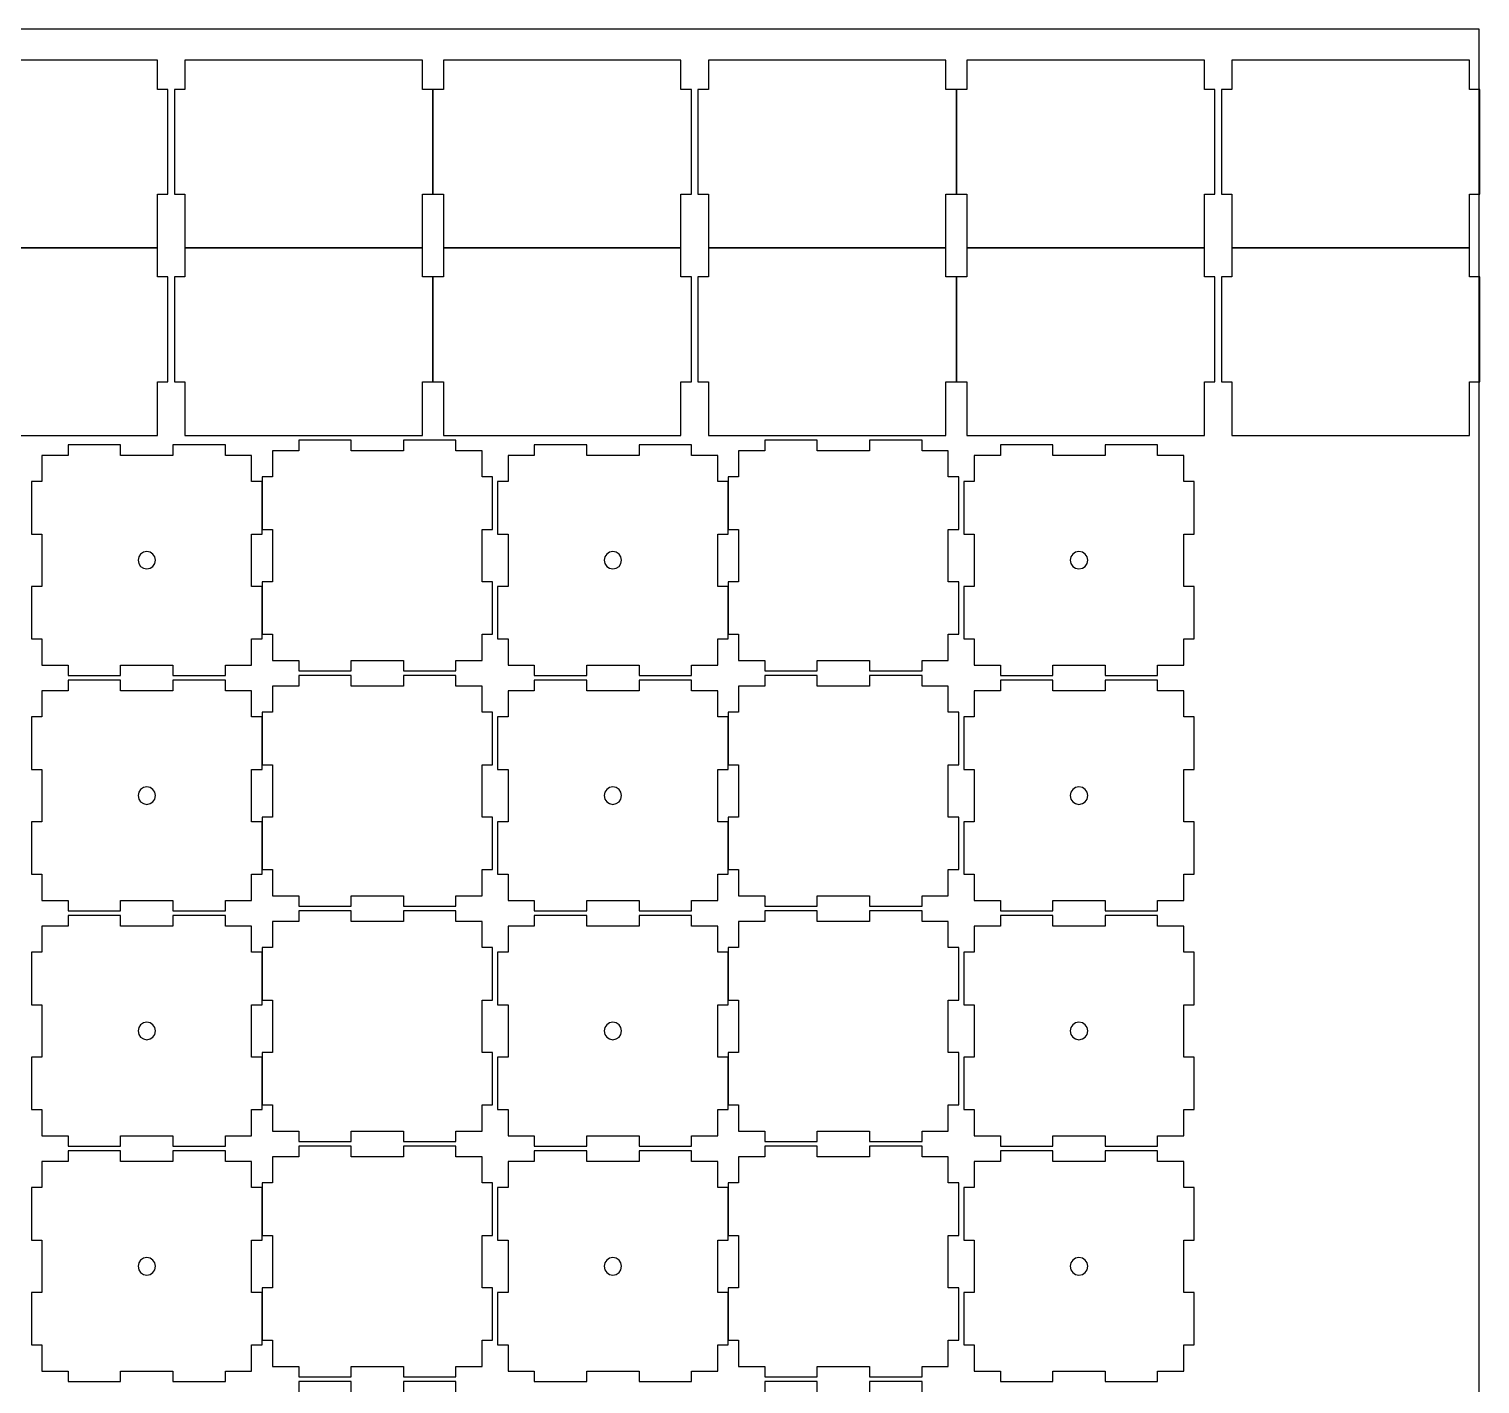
# Model space of a CAD drawing. Extents: x -14 to 2177, y -971 to 618.
# Drawn here: x 1761.8 to 2177.1, y 215.8 to 603.4 of the extents above; entities that cross this region are included whole.
import ezdxf

# ---------------------------------------------------------------- set-up
doc = ezdxf.new("R2010")
doc.units = 0

msp = doc.modelspace()

# ---------------------------------------------------------------- linework, layer by layer
at = {"layer": 'Layer 1'}
for p, q in [((2176.94, 603.437), (1426.93, 603.437)), ((2176.94, -146.563), (2176.94, 603.437)), ((1798.59, 594.5), (1730.59, 594.5)), ((1798.59, 586.165), (1798.59, 594.5)), ((1874.44, 594.5), (1806.44, 594.5)), ((1806.44, 594.5), (1806.44, 586.165)), ((1874.44, 586.165), (1874.44, 594.5)), ((1948.44, 594.5), (1880.44, 594.5)), ((1880.44, 594.5), (1880.44, 586.165)), ((1948.44, 586.165), (1948.44, 594.5)), ((2024.29, 594.5), (1956.29, 594.5)), ((1956.29, 594.5), (1956.29, 586.165)), ((2024.29, 586.165), (2024.29, 594.5)), ((2098.29, 594.5), (2030.29, 594.5)), ((2030.29, 594.5), (2030.29, 586.165)), ((2098.29, 586.165), (2098.29, 594.5)), ((2174.14, 594.5), (2106.14, 594.5)), ((2106.14, 594.5), (2106.14, 586.165)), ((2174.14, 586.165), (2174.14, 594.5)), ((1801.59, 586.165), (1798.59, 586.165)), ((1801.59, 556.165), (1801.59, 586.165)), ((1806.44, 586.165), (1803.44, 586.165)), ((1803.44, 586.165), (1803.44, 556.165)), ((1877.44, 586.165), (1874.44, 586.165)), ((1877.44, 556.165), (1877.44, 586.165)), ((1880.44, 586.165), (1877.44, 586.165)), ((1877.44, 586.165), (1877.44, 556.165)), ((1951.44, 586.165), (1948.44, 586.165)), ((1951.44, 556.165), (1951.44, 586.165)), ((1956.29, 586.165), (1953.29, 586.165)), ((1953.29, 586.165), (1953.29, 556.165)), ((2027.29, 586.165), (2024.29, 586.165)), ((2027.29, 556.165), (2027.29, 586.165)), ((2030.29, 586.165), (2027.29, 586.165)), ((2027.29, 586.165), (2027.29, 556.165)), ((2101.29, 586.165), (2098.29, 586.165)), ((2101.29, 556.165), (2101.29, 586.165)), ((2106.14, 586.165), (2103.14, 586.165)), ((2103.14, 586.165), (2103.14, 556.165)), ((2177.14, 586.165), (2174.14, 586.165)), ((2177.14, 556.165), (2177.14, 586.165)), ((1798.59, 540.83), (1798.59, 556.165)), ((1798.59, 556.165), (1801.59, 556.165)), ((1803.44, 556.165), (1806.44, 556.165)), ((1806.44, 556.165), (1806.44, 540.83)), ((1874.44, 540.83), (1874.44, 556.165)), ((1874.44, 556.165), (1877.44, 556.165)), ((1877.44, 556.165), (1880.44, 556.165)), ((1880.44, 556.165), (1880.44, 540.83)), ((1948.44, 540.83), (1948.44, 556.165)), ((1948.44, 556.165), (1951.44, 556.165)), ((1953.29, 556.165), (1956.29, 556.165)), ((1956.29, 556.165), (1956.29, 540.83)), ((2024.29, 540.83), (2024.29, 556.165)), ((2024.29, 556.165), (2027.29, 556.165)), ((2027.29, 556.165), (2030.29, 556.165)), ((2030.29, 556.165), (2030.29, 540.83)), ((2098.29, 540.83), (2098.29, 556.165)), ((2098.29, 556.165), (2101.29, 556.165)), ((2103.14, 556.165), (2106.14, 556.165)), ((2106.14, 556.165), (2106.14, 540.83)), ((2174.14, 540.83), (2174.14, 556.165)), ((2174.14, 556.165), (2177.14, 556.165)), ((1730.59, 540.83), (1798.59, 540.83)), ((1798.59, 540.83), (1730.59, 540.83)), ((1798.59, 532.495), (1798.59, 540.83)), ((1806.44, 540.83), (1874.44, 540.83)), ((1874.44, 540.83), (1806.44, 540.83)), ((1806.44, 540.83), (1806.44, 532.495)), ((1874.44, 532.495), (1874.44, 540.83)), ((1880.44, 540.83), (1948.44, 540.83)), ((1948.44, 540.83), (1880.44, 540.83)), ((1880.44, 540.83), (1880.44, 532.495)), ((1948.44, 532.495), (1948.44, 540.83)), ((1956.29, 540.83), (2024.29, 540.83)), ((2024.29, 540.83), (1956.29, 540.83)), ((1956.29, 540.83), (1956.29, 532.495)), ((2024.29, 532.495), (2024.29, 540.83)), ((2030.29, 540.83), (2098.29, 540.83)), ((2098.29, 540.83), (2030.29, 540.83)), ((2030.29, 540.83), (2030.29, 532.495)), ((2098.29, 532.495), (2098.29, 540.83)), ((2106.14, 540.83), (2174.14, 540.83)), ((2174.14, 540.83), (2106.14, 540.83)), ((2106.14, 540.83), (2106.14, 532.495)), ((2174.14, 532.495), (2174.14, 540.83)), ((1801.59, 532.495), (1798.59, 532.495)), ((1801.59, 502.495), (1801.59, 532.495)), ((1806.44, 532.495), (1803.44, 532.495)), ((1803.44, 532.495), (1803.44, 502.495)), ((1877.44, 532.495), (1874.44, 532.495)), ((1877.44, 502.495), (1877.44, 532.495)), ((1880.44, 532.495), (1877.44, 532.495)), ((1877.44, 532.495), (1877.44, 502.495)), ((1951.44, 532.495), (1948.44, 532.495)), ((1951.44, 502.495), (1951.44, 532.495)), ((1956.29, 532.495), (1953.29, 532.495)), ((1953.29, 532.495), (1953.29, 502.495)), ((2027.29, 532.495), (2024.29, 532.495)), ((2027.29, 502.495), (2027.29, 532.495)), ((2030.29, 532.495), (2027.29, 532.495)), ((2027.29, 532.495), (2027.29, 502.495)), ((2101.29, 532.495), (2098.29, 532.495)), ((2101.29, 502.495), (2101.29, 532.495)), ((2106.14, 532.495), (2103.14, 532.495)), ((2103.14, 532.495), (2103.14, 502.495)), ((2177.14, 532.495), (2174.14, 532.495)), ((2177.14, 502.495), (2177.14, 532.495)), ((1798.59, 487.16), (1798.59, 502.495)), ((1798.59, 502.495), (1801.59, 502.495)), ((1803.44, 502.495), (1806.44, 502.495)), ((1806.44, 502.495), (1806.44, 487.16)), ((1874.44, 487.16), (1874.44, 502.495)), ((1874.44, 502.495), (1877.44, 502.495)), ((1877.44, 502.495), (1880.44, 502.495)), ((1880.44, 502.495), (1880.44, 487.16)), ((1948.44, 487.16), (1948.44, 502.495)), ((1948.44, 502.495), (1951.44, 502.495)), ((1953.29, 502.495), (1956.29, 502.495)), ((1956.29, 502.495), (1956.29, 487.16)), ((2024.29, 487.16), (2024.29, 502.495)), ((2024.29, 502.495), (2027.29, 502.495)), ((2027.29, 502.495), (2030.29, 502.495)), ((2030.29, 502.495), (2030.29, 487.16)), ((2098.29, 487.16), (2098.29, 502.495)), ((2098.29, 502.495), (2101.29, 502.495)), ((2103.14, 502.495), (2106.14, 502.495)), ((2106.14, 502.495), (2106.14, 487.16)), ((2174.14, 487.16), (2174.14, 502.495)), ((2174.14, 502.495), (2177.14, 502.495)), ((1730.59, 487.16), (1798.59, 487.16)), ((1806.44, 487.16), (1874.44, 487.16)), ((1880.44, 487.16), (1948.44, 487.16)), ((1956.29, 487.16), (2024.29, 487.16)), ((2030.29, 487.16), (2098.29, 487.16)), ((2106.14, 487.16), (2174.14, 487.16)), ((1788.04, 484.452), (1773.04, 484.452)), ((1773.04, 484.452), (1773.04, 481.452)), ((1788.04, 481.452), (1788.04, 484.452)), ((1818.04, 484.452), (1803.04, 484.452)), ((1803.04, 484.452), (1803.04, 481.452)), ((1818.04, 481.452), (1818.04, 484.452)), ((1839.04, 482.785), (1831.54, 482.785)), ((1831.54, 482.785), (1831.54, 475.285)), ((1854.04, 485.785), (1839.04, 485.785)), ((1839.04, 485.785), (1839.04, 482.785)), ((1854.04, 482.785), (1854.04, 485.785)), ((1869.04, 482.785), (1854.04, 482.785)), ((1884.04, 485.785), (1869.04, 485.785)), ((1869.04, 485.785), (1869.04, 482.785)), ((1884.04, 482.785), (1884.04, 485.785)), ((1891.54, 482.785), (1884.04, 482.785)), ((1891.54, 475.285), (1891.54, 482.785)), ((1921.45, 484.452), (1906.45, 484.452)), ((1906.45, 484.452), (1906.45, 481.452)), ((1921.45, 481.452), (1921.45, 484.452)), ((1951.45, 484.452), (1936.45, 484.452)), ((1936.45, 484.452), (1936.45, 481.452)), ((1951.45, 481.452), (1951.45, 484.452)), ((1972.45, 482.785), (1964.95, 482.785)), ((1964.95, 482.785), (1964.95, 475.285)), ((1987.45, 485.785), (1972.45, 485.785)), ((1972.45, 485.785), (1972.45, 482.785)), ((1987.45, 482.785), (1987.45, 485.785)), ((2002.45, 482.785), (1987.45, 482.785)), ((2017.45, 485.785), (2002.45, 485.785)), ((2002.45, 485.785), (2002.45, 482.785)), ((2017.45, 482.785), (2017.45, 485.785)), ((2024.95, 482.785), (2017.45, 482.785)), ((2024.95, 475.285), (2024.95, 482.785)), ((2054.86, 484.452), (2039.86, 484.452)), ((2039.86, 484.452), (2039.86, 481.452)), ((2054.86, 481.452), (2054.86, 484.452)), ((2084.86, 484.452), (2069.86, 484.452)), ((2069.86, 484.452), (2069.86, 481.452)), ((2084.86, 481.452), (2084.86, 484.452)), ((1773.04, 481.452), (1765.54, 481.452)), ((1765.54, 481.452), (1765.54, 473.952)), ((1803.04, 481.452), (1788.04, 481.452)), ((1825.54, 481.452), (1818.04, 481.452)), ((1825.54, 473.952), (1825.54, 481.452)), ((1906.45, 481.452), (1898.95, 481.452)), ((1898.95, 481.452), (1898.95, 473.952)), ((1936.45, 481.452), (1921.45, 481.452)), ((1958.95, 481.452), (1951.45, 481.452)), ((1958.95, 473.952), (1958.95, 481.452)), ((2039.86, 481.452), (2032.36, 481.452)), ((2032.36, 481.452), (2032.36, 473.952)), ((2069.86, 481.452), (2054.86, 481.452)), ((2092.36, 481.452), (2084.86, 481.452)), ((2092.36, 473.952), (2092.36, 481.452)), ((1765.54, 473.952), (1762.54, 473.952)), ((1762.54, 473.952), (1762.54, 458.952)), ((1828.54, 473.952), (1825.54, 473.952)), ((1831.54, 475.285), (1828.54, 475.285)), ((1828.54, 475.285), (1828.54, 460.285)), ((1828.54, 458.952), (1828.54, 473.952)), ((1894.54, 475.285), (1891.54, 475.285)), ((1894.54, 460.285), (1894.54, 475.285)), ((1898.95, 473.952), (1895.95, 473.952)), ((1895.95, 473.952), (1895.95, 458.952)), ((1961.95, 473.952), (1958.95, 473.952)), ((1964.95, 475.285), (1961.95, 475.285)), ((1961.95, 475.285), (1961.95, 460.285)), ((1961.95, 458.952), (1961.95, 473.952)), ((2027.95, 475.285), (2024.95, 475.285)), ((2027.95, 460.285), (2027.95, 475.285)), ((2032.36, 473.952), (2029.36, 473.952)), ((2029.36, 473.952), (2029.36, 458.952)), ((2095.36, 473.952), (2092.36, 473.952)), ((2095.36, 458.952), (2095.36, 473.952)), ((1762.54, 458.952), (1765.54, 458.952)), ((1765.54, 458.952), (1765.54, 443.952)), ((1825.54, 443.952), (1825.54, 458.952)), ((1825.54, 458.952), (1828.54, 458.952)), ((1828.54, 460.285), (1831.54, 460.285)), ((1831.54, 460.285), (1831.54, 445.285)), ((1891.54, 445.285), (1891.54, 460.285)), ((1891.54, 460.285), (1894.54, 460.285)), ((1895.95, 458.952), (1898.95, 458.952)), ((1898.95, 458.952), (1898.95, 443.952)), ((1958.95, 443.952), (1958.95, 458.952)), ((1958.95, 458.952), (1961.95, 458.952)), ((1961.95, 460.285), (1964.95, 460.285)), ((1964.95, 460.285), (1964.95, 445.285)), ((2024.95, 445.285), (2024.95, 460.285)), ((2024.95, 460.285), (2027.95, 460.285)), ((2029.36, 458.952), (2032.36, 458.952)), ((2032.36, 458.952), (2032.36, 443.952)), ((2092.36, 443.952), (2092.36, 458.952)), ((2092.36, 458.952), (2095.36, 458.952)), ((1793.772223, 453.219766), (1793.236439, 452.425112)), ((1794.566888, 453.755537), (1793.772223, 453.219766)), ((1795.54, 453.952), (1794.566888, 453.755537)), ((1796.513095, 453.755536), (1795.54, 453.952)), ((1797.307751, 453.219763), (1796.513095, 453.755536)), ((1797.843532, 452.425108), (1797.307751, 453.219763)), ((1927.182237, 453.219766), (1926.646464, 452.425112)), ((1927.976892, 453.755537), (1927.182237, 453.219766)), ((1928.95, 453.952), (1927.976892, 453.755537)), ((1929.923112, 453.755536), (1928.95, 453.952)), ((1930.717766, 453.219763), (1929.923112, 453.755536)), ((1931.253537, 452.425108), (1930.717766, 453.219763)), ((2060.592238, 453.219766), (2060.056464, 452.425112)), ((2061.386892, 453.755537), (2060.592238, 453.219766)), ((2062.36, 453.952), (2061.386892, 453.755537)), ((2063.333112, 453.755536), (2062.36, 453.952)), ((2064.127777, 453.219763), (2063.333112, 453.755536)), ((2064.663561, 452.425108), (2064.127777, 453.219763)), ((1793.236439, 452.425112), (1793.03997, 451.452)), ((1793.03997, 451.452), (1793.236439, 450.478892)), ((1793.236439, 450.478892), (1793.772223, 449.684237)), ((1793.772223, 449.684237), (1794.566888, 449.148464)), ((1794.566888, 449.148464), (1795.54, 448.952)), ((1795.54, 448.952), (1796.513095, 449.148463)), ((1795.54, 448.952), (1795.54, 448.952)), ((1796.513095, 449.148463), (1797.307751, 449.684234)), ((1797.307751, 449.684234), (1797.843532, 450.478888)), ((1798.04, 451.452), (1797.843532, 452.425108)), ((1797.843532, 450.478888), (1798.04, 451.452)), ((1926.646464, 452.425112), (1926.45, 451.452)), ((1926.45, 451.452), (1926.646463, 450.478892)), ((1926.646463, 450.478892), (1927.182234, 449.684237)), ((1927.182234, 449.684237), (1927.976888, 449.148464)), ((1927.976888, 449.148464), (1928.95, 448.952)), ((1928.95, 448.952), (1929.923108, 449.148463)), ((1928.95, 448.952), (1928.95, 448.952)), ((1929.923108, 449.148463), (1930.717763, 449.684234)), ((1930.717763, 449.684234), (1931.253536, 450.478888)), ((1931.253536, 450.478888), (1931.45, 451.452)), ((1931.45, 451.452), (1931.253537, 452.425108)), ((2060.056464, 452.425112), (2059.86, 451.452)), ((2059.86, 451.452), (2060.056463, 450.478892)), ((2060.056463, 450.478892), (2060.592234, 449.684237)), ((2060.592234, 449.684237), (2061.386888, 449.148464)), ((2061.386888, 449.148464), (2062.36, 448.952)), ((2062.36, 448.952), (2063.333112, 449.148463)), ((2062.36, 448.952), (2062.36, 448.952)), ((2063.333112, 449.148463), (2064.127777, 449.684234)), ((2064.127777, 449.684234), (2064.663561, 450.478888)), ((2064.86003, 451.452), (2064.663561, 452.425108)), ((2064.663561, 450.478888), (2064.86003, 451.452)), ((1831.54, 445.285), (1828.54, 445.285)), ((1828.54, 445.285), (1828.54, 430.285)), ((1894.54, 445.285), (1891.54, 445.285)), ((1894.54, 430.285), (1894.54, 445.285)), ((1964.95, 445.285), (1961.95, 445.285)), ((1961.95, 445.285), (1961.95, 430.285)), ((2027.95, 445.285), (2024.95, 445.285)), ((2027.95, 430.285), (2027.95, 445.285)), ((1765.54, 443.952), (1762.54, 443.952)), ((1762.54, 443.952), (1762.54, 428.952)), ((1828.54, 443.952), (1825.54, 443.952)), ((1828.54, 428.952), (1828.54, 443.952)), ((1898.95, 443.952), (1895.95, 443.952)), ((1895.95, 443.952), (1895.95, 428.952)), ((1961.95, 443.952), (1958.95, 443.952)), ((1961.95, 428.952), (1961.95, 443.952)), ((2032.36, 443.952), (2029.36, 443.952)), ((2029.36, 443.952), (2029.36, 428.952)), ((2095.36, 443.952), (2092.36, 443.952)), ((2095.36, 428.952), (2095.36, 443.952)), ((1762.54, 428.952), (1765.54, 428.952)), ((1765.54, 428.952), (1765.54, 421.452)), ((1825.54, 421.452), (1825.54, 428.952)), ((1825.54, 428.952), (1828.54, 428.952)), ((1828.54, 430.285), (1831.54, 430.285)), ((1831.54, 430.285), (1831.54, 422.785)), ((1891.54, 422.785), (1891.54, 430.285)), ((1891.54, 430.285), (1894.54, 430.285)), ((1895.95, 428.952), (1898.95, 428.952)), ((1898.95, 428.952), (1898.95, 421.452)), ((1958.95, 421.452), (1958.95, 428.952)), ((1958.95, 428.952), (1961.95, 428.952)), ((1961.95, 430.285), (1964.95, 430.285)), ((1964.95, 430.285), (1964.95, 422.785)), ((2024.95, 422.785), (2024.95, 430.285)), ((2024.95, 430.285), (2027.95, 430.285)), ((2029.36, 428.952), (2032.36, 428.952)), ((2032.36, 428.952), (2032.36, 421.452)), ((2092.36, 421.452), (2092.36, 428.952)), ((2092.36, 428.952), (2095.36, 428.952)), ((1765.54, 421.452), (1773.04, 421.452)), ((1773.04, 421.452), (1773.04, 418.452)), ((1788.04, 418.452), (1788.04, 421.452)), ((1788.04, 421.452), (1803.04, 421.452)), ((1803.04, 421.452), (1803.04, 418.452)), ((1818.04, 418.452), (1818.04, 421.452)), ((1818.04, 421.452), (1825.54, 421.452)), ((1831.54, 422.785), (1839.04, 422.785)), ((1839.04, 422.785), (1839.04, 419.785)), ((1839.04, 419.785), (1854.04, 419.785)), ((1854.04, 419.785), (1854.04, 422.785)), ((1854.04, 422.785), (1869.04, 422.785)), ((1869.04, 422.785), (1869.04, 419.785)), ((1869.04, 419.785), (1884.04, 419.785)), ((1884.04, 419.785), (1884.04, 422.785)), ((1884.04, 422.785), (1891.54, 422.785)), ((1898.95, 421.452), (1906.45, 421.452)), ((1906.45, 421.452), (1906.45, 418.452)), ((1921.45, 418.452), (1921.45, 421.452)), ((1921.45, 421.452), (1936.45, 421.452)), ((1936.45, 421.452), (1936.45, 418.452)), ((1951.45, 418.452), (1951.45, 421.452)), ((1951.45, 421.452), (1958.95, 421.452)), ((1964.95, 422.785), (1972.45, 422.785)), ((1972.45, 422.785), (1972.45, 419.785)), ((1972.45, 419.785), (1987.45, 419.785)), ((1987.45, 419.785), (1987.45, 422.785)), ((1987.45, 422.785), (2002.45, 422.785)), ((2002.45, 422.785), (2002.45, 419.785)), ((2002.45, 419.785), (2017.45, 419.785)), ((2017.45, 419.785), (2017.45, 422.785)), ((2017.45, 422.785), (2024.95, 422.785)), ((2032.36, 421.452), (2039.86, 421.452)), ((2039.86, 421.452), (2039.86, 418.452)), ((2054.86, 418.452), (2054.86, 421.452)), ((2054.86, 421.452), (2069.86, 421.452)), ((2069.86, 421.452), (2069.86, 418.452)), ((2084.86, 418.452), (2084.86, 421.452)), ((2084.86, 421.452), (2092.36, 421.452)), ((1773.04, 418.452), (1788.04, 418.452)), ((1788.04, 417.118), (1773.04, 417.118)), ((1773.04, 417.118), (1773.04, 414.118)), ((1788.04, 414.118), (1788.04, 417.118)), ((1803.04, 418.452), (1818.04, 418.452)), ((1818.04, 417.118), (1803.04, 417.118)), ((1803.04, 417.118), (1803.04, 414.118)), ((1818.04, 414.118), (1818.04, 417.118)), ((1839.04, 415.452), (1831.54, 415.452)), ((1831.54, 415.452), (1831.54, 407.952)), ((1854.04, 418.452), (1839.04, 418.452)), ((1839.04, 418.452), (1839.04, 415.452)), ((1854.04, 415.452), (1854.04, 418.452)), ((1869.04, 415.452), (1854.04, 415.452)), ((1884.04, 418.452), (1869.04, 418.452)), ((1869.04, 418.452), (1869.04, 415.452)), ((1884.04, 415.452), (1884.04, 418.452)), ((1891.54, 415.452), (1884.04, 415.452)), ((1891.54, 407.952), (1891.54, 415.452)), ((1906.45, 418.452), (1921.45, 418.452)), ((1921.45, 417.118), (1906.45, 417.118)), ((1906.45, 417.118), (1906.45, 414.118)), ((1921.45, 414.118), (1921.45, 417.118)), ((1936.45, 418.452), (1951.45, 418.452)), ((1951.45, 417.118), (1936.45, 417.118)), ((1936.45, 417.118), (1936.45, 414.118)), ((1951.45, 414.118), (1951.45, 417.118)), ((1972.45, 415.452), (1964.95, 415.452)), ((1964.95, 415.452), (1964.95, 407.952)), ((1987.45, 418.452), (1972.45, 418.452)), ((1972.45, 418.452), (1972.45, 415.452)), ((1987.45, 415.452), (1987.45, 418.452)), ((2002.45, 415.452), (1987.45, 415.452)), ((2017.45, 418.452), (2002.45, 418.452)), ((2002.45, 418.452), (2002.45, 415.452)), ((2017.45, 415.452), (2017.45, 418.452)), ((2024.95, 415.452), (2017.45, 415.452)), ((2024.95, 407.952), (2024.95, 415.452)), ((2039.86, 418.452), (2054.86, 418.452)), ((2054.86, 417.118), (2039.86, 417.118)), ((2039.86, 417.118), (2039.86, 414.118)), ((2054.86, 414.118), (2054.86, 417.118)), ((2069.86, 418.452), (2084.86, 418.452)), ((2084.86, 417.118), (2069.86, 417.118)), ((2069.86, 417.118), (2069.86, 414.118)), ((2084.86, 414.118), (2084.86, 417.118)), ((1773.04, 414.118), (1765.54, 414.118)), ((1765.54, 414.118), (1765.54, 406.618)), ((1803.04, 414.118), (1788.04, 414.118)), ((1825.54, 414.118), (1818.04, 414.118)), ((1825.54, 406.618), (1825.54, 414.118)), ((1906.45, 414.118), (1898.95, 414.118)), ((1898.95, 414.118), (1898.95, 406.618)), ((1936.45, 414.118), (1921.45, 414.118)), ((1958.95, 414.118), (1951.45, 414.118)), ((1958.95, 406.618), (1958.95, 414.118)), ((2039.86, 414.118), (2032.36, 414.118)), ((2032.36, 414.118), (2032.36, 406.618)), ((2069.86, 414.118), (2054.86, 414.118)), ((2092.36, 414.118), (2084.86, 414.118)), ((2092.36, 406.618), (2092.36, 414.118)), ((1831.54, 407.952), (1828.54, 407.952)), ((1828.54, 407.952), (1828.54, 392.952)), ((1894.54, 407.952), (1891.54, 407.952)), ((1894.54, 392.952), (1894.54, 407.952)), ((1964.95, 407.952), (1961.95, 407.952)), ((1961.95, 407.952), (1961.95, 392.952)), ((2027.95, 407.952), (2024.95, 407.952)), ((2027.95, 392.952), (2027.95, 407.952)), ((1765.54, 406.618), (1762.54, 406.618)), ((1762.54, 406.618), (1762.54, 391.618)), ((1828.54, 406.618), (1825.54, 406.618)), ((1828.54, 391.618), (1828.54, 406.618)), ((1898.95, 406.618), (1895.95, 406.618)), ((1895.95, 406.618), (1895.95, 391.618)), ((1961.95, 406.618), (1958.95, 406.618)), ((1961.95, 391.618), (1961.95, 406.618)), ((2032.36, 406.618), (2029.36, 406.618)), ((2029.36, 406.618), (2029.36, 391.618)), ((2095.36, 406.618), (2092.36, 406.618)), ((2095.36, 391.618), (2095.36, 406.618)), ((1762.54, 391.618), (1765.54, 391.618)), ((1765.54, 391.618), (1765.54, 376.618)), ((1825.54, 376.618), (1825.54, 391.618)), ((1825.54, 391.618), (1828.54, 391.618)), ((1828.54, 392.952), (1831.54, 392.952)), ((1831.54, 392.952), (1831.54, 377.952)), ((1891.54, 377.952), (1891.54, 392.952)), ((1891.54, 392.952), (1894.54, 392.952)), ((1895.95, 391.618), (1898.95, 391.618)), ((1898.95, 391.618), (1898.95, 376.618)), ((1958.95, 376.618), (1958.95, 391.618)), ((1958.95, 391.618), (1961.95, 391.618)), ((1961.95, 392.952), (1964.95, 392.952)), ((1964.95, 392.952), (1964.95, 377.952)), ((2024.95, 377.952), (2024.95, 392.952)), ((2024.95, 392.952), (2027.95, 392.952)), ((2029.36, 391.618), (2032.36, 391.618)), ((2032.36, 391.618), (2032.36, 376.618)), ((2092.36, 376.618), (2092.36, 391.618)), ((2092.36, 391.618), (2095.36, 391.618)), ((1794.566888, 386.421537), (1793.772223, 385.885766)), ((1795.54, 386.618), (1794.566888, 386.421537)), ((1796.513095, 386.421536), (1795.54, 386.618)), ((1797.307751, 385.885762), (1796.513095, 386.421536)), ((1927.976892, 386.421537), (1927.182237, 385.885766)), ((1928.95, 386.618), (1927.976892, 386.421537)), ((1929.923112, 386.421536), (1928.95, 386.618)), ((1930.717766, 385.885762), (1929.923112, 386.421536)), ((2061.386892, 386.421537), (2060.592238, 385.885766)), ((2062.36, 386.618), (2061.386892, 386.421537)), ((2063.333112, 386.421536), (2062.36, 386.618)), ((2064.127777, 385.885762), (2063.333112, 386.421536)), ((1793.236439, 385.091112), (1793.03997, 384.118)), ((1793.03997, 384.118), (1793.236439, 383.144892)), ((1793.772223, 385.885766), (1793.236439, 385.091112)), ((1793.236439, 383.144892), (1793.772223, 382.350237)), ((1793.772223, 382.350237), (1794.566888, 381.814464)), ((1796.513095, 381.814463), (1797.307751, 382.350234)), ((1797.843532, 385.091108), (1797.307751, 385.885762)), ((1797.307751, 382.350234), (1797.843532, 383.144888)), ((1798.04, 384.118), (1797.843532, 385.091108)), ((1797.843532, 383.144888), (1798.04, 384.118)), ((1926.646464, 385.091112), (1926.45, 384.118)), ((1926.45, 384.118), (1926.646463, 383.144892)), ((1926.646463, 383.144892), (1927.182234, 382.350237)), ((1927.182237, 385.885766), (1926.646464, 385.091112)), ((1927.182234, 382.350237), (1927.976888, 381.814464)), ((1929.923108, 381.814463), (1930.717763, 382.350234)), ((1930.717763, 382.350234), (1931.253536, 383.144888)), ((1931.253537, 385.091108), (1930.717766, 385.885762)), ((1931.253536, 383.144888), (1931.45, 384.118)), ((1931.45, 384.118), (1931.253537, 385.091108)), ((2060.056464, 385.091112), (2059.86, 384.118)), ((2059.86, 384.118), (2060.056463, 383.144892)), ((2060.056463, 383.144892), (2060.592234, 382.350237)), ((2060.592238, 385.885766), (2060.056464, 385.091112)), ((2060.592234, 382.350237), (2061.386888, 381.814464)), ((2063.333112, 381.814463), (2064.127777, 382.350234)), ((2064.663561, 385.091108), (2064.127777, 385.885762)), ((2064.127777, 382.350234), (2064.663561, 383.144888)), ((2064.86003, 384.118), (2064.663561, 385.091108)), ((2064.663561, 383.144888), (2064.86003, 384.118)), ((1794.566888, 381.814464), (1795.54, 381.618)), ((1795.54, 381.618), (1796.513095, 381.814463)), ((1795.54, 381.618), (1795.54, 381.618)), ((1831.54, 377.952), (1828.54, 377.952)), ((1828.54, 377.952), (1828.54, 362.952)), ((1894.54, 377.952), (1891.54, 377.952)), ((1894.54, 362.952), (1894.54, 377.952)), ((1927.976888, 381.814464), (1928.95, 381.618)), ((1928.95, 381.618), (1929.923108, 381.814463)), ((1928.95, 381.618), (1928.95, 381.618)), ((1964.95, 377.952), (1961.95, 377.952)), ((1961.95, 377.952), (1961.95, 362.952)), ((2027.95, 377.952), (2024.95, 377.952)), ((2027.95, 362.952), (2027.95, 377.952)), ((2061.386888, 381.814464), (2062.36, 381.618)), ((2062.36, 381.618), (2063.333112, 381.814463)), ((2062.36, 381.618), (2062.36, 381.618)), ((1765.54, 376.618), (1762.54, 376.618)), ((1762.54, 376.618), (1762.54, 361.618)), ((1828.54, 376.618), (1825.54, 376.618)), ((1828.54, 361.618), (1828.54, 376.618)), ((1898.95, 376.618), (1895.95, 376.618)), ((1895.95, 376.618), (1895.95, 361.618)), ((1961.95, 376.618), (1958.95, 376.618)), ((1961.95, 361.618), (1961.95, 376.618)), ((2032.36, 376.618), (2029.36, 376.618)), ((2029.36, 376.618), (2029.36, 361.618)), ((2095.36, 376.618), (2092.36, 376.618)), ((2095.36, 361.618), (2095.36, 376.618)), ((1762.54, 361.618), (1765.54, 361.618)), ((1765.54, 361.618), (1765.54, 354.118)), ((1825.54, 354.118), (1825.54, 361.618)), ((1825.54, 361.618), (1828.54, 361.618)), ((1828.54, 362.952), (1831.54, 362.952)), ((1831.54, 362.952), (1831.54, 355.452)), ((1891.54, 355.452), (1891.54, 362.952)), ((1891.54, 362.952), (1894.54, 362.952)), ((1895.95, 361.618), (1898.95, 361.618)), ((1898.95, 361.618), (1898.95, 354.118)), ((1958.95, 354.118), (1958.95, 361.618)), ((1958.95, 361.618), (1961.95, 361.618)), ((1961.95, 362.952), (1964.95, 362.952)), ((1964.95, 362.952), (1964.95, 355.452)), ((2024.95, 355.452), (2024.95, 362.952)), ((2024.95, 362.952), (2027.95, 362.952)), ((2029.36, 361.618), (2032.36, 361.618)), ((2032.36, 361.618), (2032.36, 354.118)), ((2092.36, 354.118), (2092.36, 361.618)), ((2092.36, 361.618), (2095.36, 361.618)), ((1765.54, 354.118), (1773.04, 354.118)), ((1773.04, 354.118), (1773.04, 351.118)), ((1788.04, 351.118), (1788.04, 354.118)), ((1788.04, 354.118), (1803.04, 354.118)), ((1803.04, 354.118), (1803.04, 351.118)), ((1818.04, 351.118), (1818.04, 354.118)), ((1818.04, 354.118), (1825.54, 354.118)), ((1831.54, 355.452), (1839.04, 355.452)), ((1839.04, 355.452), (1839.04, 352.452)), ((1854.04, 352.452), (1854.04, 355.452)), ((1854.04, 355.452), (1869.04, 355.452)), ((1869.04, 355.452), (1869.04, 352.452)), ((1884.04, 352.452), (1884.04, 355.452)), ((1884.04, 355.452), (1891.54, 355.452)), ((1898.95, 354.118), (1906.45, 354.118)), ((1906.45, 354.118), (1906.45, 351.118)), ((1921.45, 351.118), (1921.45, 354.118)), ((1921.45, 354.118), (1936.45, 354.118)), ((1936.45, 354.118), (1936.45, 351.118)), ((1951.45, 351.118), (1951.45, 354.118)), ((1951.45, 354.118), (1958.95, 354.118)), ((1964.95, 355.452), (1972.45, 355.452)), ((1972.45, 355.452), (1972.45, 352.452)), ((1987.45, 352.452), (1987.45, 355.452)), ((1987.45, 355.452), (2002.45, 355.452)), ((2002.45, 355.452), (2002.45, 352.452)), ((2017.45, 352.452), (2017.45, 355.452)), ((2017.45, 355.452), (2024.95, 355.452)), ((2032.36, 354.118), (2039.86, 354.118)), ((2039.86, 354.118), (2039.86, 351.118)), ((2054.86, 351.118), (2054.86, 354.118)), ((2054.86, 354.118), (2069.86, 354.118)), ((2069.86, 354.118), (2069.86, 351.118)), ((2084.86, 351.118), (2084.86, 354.118)), ((2084.86, 354.118), (2092.36, 354.118)), ((1773.04, 351.118), (1788.04, 351.118)), ((1788.04, 349.785), (1773.04, 349.785)), ((1773.04, 349.785), (1773.04, 346.785)), ((1788.04, 346.785), (1788.04, 349.785)), ((1803.04, 351.118), (1818.04, 351.118)), ((1818.04, 349.785), (1803.04, 349.785)), ((1803.04, 349.785), (1803.04, 346.785)), ((1818.04, 346.785), (1818.04, 349.785)), ((1839.04, 352.452), (1854.04, 352.452)), ((1854.04, 351.118), (1839.04, 351.118)), ((1839.04, 351.118), (1839.04, 348.118)), ((1854.04, 348.118), (1854.04, 351.118)), ((1869.04, 352.452), (1884.04, 352.452)), ((1884.04, 351.118), (1869.04, 351.118)), ((1869.04, 351.118), (1869.04, 348.118)), ((1884.04, 348.118), (1884.04, 351.118)), ((1906.45, 351.118), (1921.45, 351.118)), ((1921.45, 349.785), (1906.45, 349.785)), ((1906.45, 349.785), (1906.45, 346.785)), ((1921.45, 346.785), (1921.45, 349.785)), ((1936.45, 351.118), (1951.45, 351.118)), ((1951.45, 349.785), (1936.45, 349.785)), ((1936.45, 349.785), (1936.45, 346.785)), ((1951.45, 346.785), (1951.45, 349.785)), ((1972.45, 352.452), (1987.45, 352.452)), ((1987.45, 351.118), (1972.45, 351.118)), ((1972.45, 351.118), (1972.45, 348.118)), ((1987.45, 348.118), (1987.45, 351.118)), ((2002.45, 352.452), (2017.45, 352.452)), ((2017.45, 351.118), (2002.45, 351.118)), ((2002.45, 351.118), (2002.45, 348.118)), ((2017.45, 348.118), (2017.45, 351.118)), ((2039.86, 351.118), (2054.86, 351.118)), ((2054.86, 349.785), (2039.86, 349.785)), ((2039.86, 349.785), (2039.86, 346.785)), ((2054.86, 346.785), (2054.86, 349.785)), ((2069.86, 351.118), (2084.86, 351.118)), ((2084.86, 349.785), (2069.86, 349.785)), ((2069.86, 349.785), (2069.86, 346.785)), ((2084.86, 346.785), (2084.86, 349.785)), ((1773.04, 346.785), (1765.54, 346.785)), ((1765.54, 346.785), (1765.54, 339.285)), ((1803.04, 346.785), (1788.04, 346.785)), ((1825.54, 346.785), (1818.04, 346.785)), ((1825.54, 339.285), (1825.54, 346.785)), ((1839.04, 348.118), (1831.54, 348.118)), ((1831.54, 348.118), (1831.54, 340.618)), ((1869.04, 348.118), (1854.04, 348.118)), ((1891.54, 348.118), (1884.04, 348.118)), ((1891.54, 340.618), (1891.54, 348.118)), ((1906.45, 346.785), (1898.95, 346.785)), ((1898.95, 346.785), (1898.95, 339.285)), ((1936.45, 346.785), (1921.45, 346.785)), ((1958.95, 346.785), (1951.45, 346.785)), ((1958.95, 339.285), (1958.95, 346.785)), ((1972.45, 348.118), (1964.95, 348.118)), ((1964.95, 348.118), (1964.95, 340.618)), ((2002.45, 348.118), (1987.45, 348.118)), ((2024.95, 348.118), (2017.45, 348.118)), ((2024.95, 340.618), (2024.95, 348.118)), ((2039.86, 346.785), (2032.36, 346.785)), ((2032.36, 346.785), (2032.36, 339.285)), ((2069.86, 346.785), (2054.86, 346.785)), ((2092.36, 346.785), (2084.86, 346.785)), ((2092.36, 339.285), (2092.36, 346.785)), ((1831.54, 340.618), (1828.54, 340.618)), ((1828.54, 340.618), (1828.54, 325.618)), ((1894.54, 340.618), (1891.54, 340.618)), ((1894.54, 325.618), (1894.54, 340.618)), ((1964.95, 340.618), (1961.95, 340.618)), ((1961.95, 340.618), (1961.95, 325.618)), ((2027.95, 340.618), (2024.95, 340.618)), ((2027.95, 325.618), (2027.95, 340.618)), ((1765.54, 339.285), (1762.54, 339.285)), ((1762.54, 339.285), (1762.54, 324.285)), ((1828.54, 339.285), (1825.54, 339.285)), ((1828.54, 324.285), (1828.54, 339.285)), ((1898.95, 339.285), (1895.95, 339.285)), ((1895.95, 339.285), (1895.95, 324.285)), ((1961.95, 339.285), (1958.95, 339.285)), ((1961.95, 324.285), (1961.95, 339.285)), ((2032.36, 339.285), (2029.36, 339.285)), ((2029.36, 339.285), (2029.36, 324.285)), ((2095.36, 339.285), (2092.36, 339.285)), ((2095.36, 324.285), (2095.36, 339.285)), ((1762.54, 324.285), (1765.54, 324.285)), ((1765.54, 324.285), (1765.54, 309.285)), ((1825.54, 309.285), (1825.54, 324.285)), ((1825.54, 324.285), (1828.54, 324.285)), ((1828.54, 325.618), (1831.54, 325.618)), ((1831.54, 325.618), (1831.54, 310.618)), ((1891.54, 310.618), (1891.54, 325.618)), ((1891.54, 325.618), (1894.54, 325.618)), ((1895.95, 324.285), (1898.95, 324.285)), ((1898.95, 324.285), (1898.95, 309.285)), ((1958.95, 309.285), (1958.95, 324.285)), ((1958.95, 324.285), (1961.95, 324.285)), ((1961.95, 325.618), (1964.95, 325.618)), ((1964.95, 325.618), (1964.95, 310.618)), ((2024.95, 310.618), (2024.95, 325.618)), ((2024.95, 325.618), (2027.95, 325.618)), ((2029.36, 324.285), (2032.36, 324.285)), ((2032.36, 324.285), (2032.36, 309.285)), ((2092.36, 309.285), (2092.36, 324.285)), ((2092.36, 324.285), (2095.36, 324.285)), ((1793.236439, 317.758142), (1793.03997, 316.78503)), ((1793.03997, 316.78503), (1793.236439, 315.811918)), ((1793.772223, 318.552796), (1793.236439, 317.758142)), ((1793.236439, 315.811918), (1793.772223, 315.017253)), ((1794.566888, 319.088567), (1793.772223, 318.552796)), ((1795.54, 319.28503), (1794.566888, 319.088567)), ((1796.513095, 319.088566), (1795.54, 319.28503)), ((1797.307751, 318.552793), (1796.513095, 319.088566)), ((1797.843532, 317.758138), (1797.307751, 318.552793)), ((1797.307751, 315.017253), (1797.843532, 315.811918)), ((1798.04, 316.78503), (1797.843532, 317.758138)), ((1797.843532, 315.811918), (1798.04, 316.78503)), ((1926.646464, 317.758142), (1926.45, 316.78503)), ((1926.45, 316.78503), (1926.646463, 315.811918)), ((1926.646463, 315.811918), (1927.182234, 315.017253)), ((1927.182237, 318.552796), (1926.646464, 317.758142)), ((1927.976892, 319.088567), (1927.182237, 318.552796)), ((1928.95, 319.28503), (1927.976892, 319.088567)), ((1929.923112, 319.088566), (1928.95, 319.28503)), ((1930.717766, 318.552793), (1929.923112, 319.088566)), ((1930.717763, 315.017253), (1931.253536, 315.811918)), ((1931.253537, 317.758138), (1930.717766, 318.552793)), ((1931.253536, 315.811918), (1931.45, 316.78503)), ((1931.45, 316.78503), (1931.253537, 317.758138)), ((2060.056464, 317.758142), (2059.86, 316.78503)), ((2059.86, 316.78503), (2060.056463, 315.811918)), ((2060.056463, 315.811918), (2060.592234, 315.017253)), ((2060.592238, 318.552796), (2060.056464, 317.758142)), ((2061.386892, 319.088567), (2060.592238, 318.552796)), ((2062.36, 319.28503), (2061.386892, 319.088567)), ((2063.333112, 319.088566), (2062.36, 319.28503)), ((2064.127777, 318.552793), (2063.333112, 319.088566)), ((2064.663561, 317.758138), (2064.127777, 318.552793)), ((2064.127777, 315.017253), (2064.663561, 315.811918)), ((2064.86003, 316.78503), (2064.663561, 317.758138)), ((2064.663561, 315.811918), (2064.86003, 316.78503)), ((1793.772223, 315.017253), (1794.566888, 314.481469)), ((1794.566888, 314.481469), (1795.54, 314.285)), ((1795.54, 314.285), (1796.513095, 314.481469)), ((1795.54, 314.285), (1795.54, 314.285)), ((1796.513095, 314.481469), (1797.307751, 315.017253)), ((1927.182234, 315.017253), (1927.976888, 314.481469)), ((1927.976888, 314.481469), (1928.95, 314.285)), ((1928.95, 314.285), (1929.923108, 314.481469)), ((1928.95, 314.285), (1928.95, 314.285)), ((1929.923108, 314.481469), (1930.717763, 315.017253)), ((2060.592234, 315.017253), (2061.386888, 314.481469)), ((2061.386888, 314.481469), (2062.36, 314.285)), ((2062.36, 314.285), (2063.333112, 314.481469)), ((2062.36, 314.285), (2062.36, 314.285)), ((2063.333112, 314.481469), (2064.127777, 315.017253)), ((1765.54, 309.285), (1762.54, 309.285)), ((1762.54, 309.285), (1762.54, 294.285)), ((1828.54, 309.285), (1825.54, 309.285)), ((1831.54, 310.618), (1828.54, 310.618)), ((1828.54, 310.618), (1828.54, 295.618)), ((1828.54, 294.285), (1828.54, 309.285)), ((1894.54, 310.618), (1891.54, 310.618)), ((1894.54, 295.618), (1894.54, 310.618)), ((1898.95, 309.285), (1895.95, 309.285)), ((1895.95, 309.285), (1895.95, 294.285)), ((1961.95, 309.285), (1958.95, 309.285)), ((1964.95, 310.618), (1961.95, 310.618)), ((1961.95, 310.618), (1961.95, 295.618)), ((1961.95, 294.285), (1961.95, 309.285)), ((2027.95, 310.618), (2024.95, 310.618)), ((2027.95, 295.618), (2027.95, 310.618)), ((2032.36, 309.285), (2029.36, 309.285)), ((2029.36, 309.285), (2029.36, 294.285)), ((2095.36, 309.285), (2092.36, 309.285)), ((2095.36, 294.285), (2095.36, 309.285)), ((1828.54, 295.618), (1831.54, 295.618)), ((1831.54, 295.618), (1831.54, 288.118)), ((1891.54, 288.118), (1891.54, 295.618)), ((1891.54, 295.618), (1894.54, 295.618)), ((1961.95, 295.618), (1964.95, 295.618)), ((1964.95, 295.618), (1964.95, 288.118)), ((2024.95, 288.118), (2024.95, 295.618)), ((2024.95, 295.618), (2027.95, 295.618)), ((1762.54, 294.285), (1765.54, 294.285)), ((1765.54, 294.285), (1765.54, 286.785)), ((1825.54, 286.785), (1825.54, 294.285)), ((1825.54, 294.285), (1828.54, 294.285)), ((1895.95, 294.285), (1898.95, 294.285)), ((1898.95, 294.285), (1898.95, 286.785)), ((1958.95, 286.785), (1958.95, 294.285)), ((1958.95, 294.285), (1961.95, 294.285)), ((2029.36, 294.285), (2032.36, 294.285)), ((2032.36, 294.285), (2032.36, 286.785)), ((2092.36, 286.785), (2092.36, 294.285)), ((2092.36, 294.285), (2095.36, 294.285)), ((1765.54, 286.785), (1773.04, 286.785)), ((1773.04, 286.785), (1773.04, 283.785)), ((1788.04, 283.785), (1788.04, 286.785)), ((1788.04, 286.785), (1803.04, 286.785)), ((1803.04, 286.785), (1803.04, 283.785)), ((1818.04, 283.785), (1818.04, 286.785)), ((1818.04, 286.785), (1825.54, 286.785)), ((1831.54, 288.118), (1839.04, 288.118)), ((1839.04, 288.118), (1839.04, 285.118)), ((1854.04, 285.118), (1854.04, 288.118)), ((1854.04, 288.118), (1869.04, 288.118)), ((1869.04, 288.118), (1869.04, 285.118)), ((1884.04, 285.118), (1884.04, 288.118)), ((1884.04, 288.118), (1891.54, 288.118)), ((1898.95, 286.785), (1906.45, 286.785)), ((1906.45, 286.785), (1906.45, 283.785)), ((1921.45, 283.785), (1921.45, 286.785)), ((1921.45, 286.785), (1936.45, 286.785)), ((1936.45, 286.785), (1936.45, 283.785)), ((1951.45, 283.785), (1951.45, 286.785)), ((1951.45, 286.785), (1958.95, 286.785)), ((1964.95, 288.118), (1972.45, 288.118)), ((1972.45, 288.118), (1972.45, 285.118)), ((1987.45, 285.118), (1987.45, 288.118)), ((1987.45, 288.118), (2002.45, 288.118)), ((2002.45, 288.118), (2002.45, 285.118)), ((2017.45, 285.118), (2017.45, 288.118)), ((2017.45, 288.118), (2024.95, 288.118)), ((2032.36, 286.785), (2039.86, 286.785)), ((2039.86, 286.785), (2039.86, 283.785)), ((2054.86, 283.785), (2054.86, 286.785)), ((2054.86, 286.785), (2069.86, 286.785)), ((2069.86, 286.785), (2069.86, 283.785)), ((2084.86, 283.785), (2084.86, 286.785)), ((2084.86, 286.785), (2092.36, 286.785)), ((1773.04, 283.785), (1788.04, 283.785)), ((1788.04, 282.451), (1773.04, 282.451)), ((1773.04, 282.451), (1773.04, 279.451)), ((1788.04, 279.451), (1788.04, 282.451)), ((1803.04, 283.785), (1818.04, 283.785)), ((1818.04, 282.451), (1803.04, 282.451)), ((1803.04, 282.451), (1803.04, 279.451)), ((1818.04, 279.451), (1818.04, 282.451)), ((1839.04, 285.118), (1854.04, 285.118)), ((1854.04, 283.785), (1839.04, 283.785)), ((1839.04, 283.785), (1839.04, 280.785)), ((1854.04, 280.785), (1854.04, 283.785)), ((1869.04, 285.118), (1884.04, 285.118)), ((1884.04, 283.785), (1869.04, 283.785)), ((1869.04, 283.785), (1869.04, 280.785)), ((1884.04, 280.785), (1884.04, 283.785)), ((1906.45, 283.785), (1921.45, 283.785)), ((1921.45, 282.451), (1906.45, 282.451)), ((1906.45, 282.451), (1906.45, 279.451)), ((1921.45, 279.451), (1921.45, 282.451)), ((1936.45, 283.785), (1951.45, 283.785)), ((1951.45, 282.451), (1936.45, 282.451)), ((1936.45, 282.451), (1936.45, 279.451)), ((1951.45, 279.451), (1951.45, 282.451)), ((1972.45, 285.118), (1987.45, 285.118)), ((1987.45, 283.785), (1972.45, 283.785)), ((1972.45, 283.785), (1972.45, 280.785)), ((1987.45, 280.785), (1987.45, 283.785)), ((2002.45, 285.118), (2017.45, 285.118)), ((2017.45, 283.785), (2002.45, 283.785)), ((2002.45, 283.785), (2002.45, 280.785)), ((2017.45, 280.785), (2017.45, 283.785)), ((2039.86, 283.785), (2054.86, 283.785)), ((2054.86, 282.451), (2039.86, 282.451)), ((2039.86, 282.451), (2039.86, 279.451)), ((2054.86, 279.451), (2054.86, 282.451)), ((2069.86, 283.785), (2084.86, 283.785)), ((2084.86, 282.451), (2069.86, 282.451)), ((2069.86, 282.451), (2069.86, 279.451)), ((2084.86, 279.451), (2084.86, 282.451)), ((1773.04, 279.451), (1765.54, 279.451)), ((1765.54, 279.451), (1765.54, 271.951)), ((1803.04, 279.451), (1788.04, 279.451)), ((1825.54, 279.451), (1818.04, 279.451)), ((1825.54, 271.951), (1825.54, 279.451)), ((1839.04, 280.785), (1831.54, 280.785)), ((1831.54, 280.785), (1831.54, 273.285)), ((1869.04, 280.785), (1854.04, 280.785)), ((1891.54, 280.785), (1884.04, 280.785)), ((1891.54, 273.285), (1891.54, 280.785)), ((1906.45, 279.451), (1898.95, 279.451)), ((1898.95, 279.451), (1898.95, 271.951)), ((1936.45, 279.451), (1921.45, 279.451)), ((1958.95, 279.451), (1951.45, 279.451)), ((1958.95, 271.951), (1958.95, 279.451)), ((1972.45, 280.785), (1964.95, 280.785)), ((1964.95, 280.785), (1964.95, 273.285)), ((2002.45, 280.785), (1987.45, 280.785)), ((2024.95, 280.785), (2017.45, 280.785)), ((2024.95, 273.285), (2024.95, 280.785)), ((2039.86, 279.451), (2032.36, 279.451)), ((2032.36, 279.451), (2032.36, 271.951)), ((2069.86, 279.451), (2054.86, 279.451)), ((2092.36, 279.451), (2084.86, 279.451)), ((2092.36, 271.951), (2092.36, 279.451)), ((1765.54, 271.951), (1762.54, 271.951)), ((1762.54, 271.951), (1762.54, 256.951)), ((1828.54, 271.951), (1825.54, 271.951)), ((1831.54, 273.285), (1828.54, 273.285)), ((1828.54, 273.285), (1828.54, 258.285)), ((1828.54, 256.951), (1828.54, 271.951)), ((1894.54, 273.285), (1891.54, 273.285)), ((1894.54, 258.285), (1894.54, 273.285)), ((1898.95, 271.951), (1895.95, 271.951)), ((1895.95, 271.951), (1895.95, 256.951)), ((1961.95, 271.951), (1958.95, 271.951)), ((1964.95, 273.285), (1961.95, 273.285)), ((1961.95, 273.285), (1961.95, 258.285)), ((1961.95, 256.951), (1961.95, 271.951)), ((2027.95, 273.285), (2024.95, 273.285)), ((2027.95, 258.285), (2027.95, 273.285)), ((2032.36, 271.951), (2029.36, 271.951)), ((2029.36, 271.951), (2029.36, 256.951)), ((2095.36, 271.951), (2092.36, 271.951)), ((2095.36, 256.951), (2095.36, 271.951)), ((1828.54, 258.285), (1831.54, 258.285)), ((1831.54, 258.285), (1831.54, 243.285)), ((1891.54, 243.285), (1891.54, 258.285)), ((1891.54, 258.285), (1894.54, 258.285)), ((1961.95, 258.285), (1964.95, 258.285)), ((1964.95, 258.285), (1964.95, 243.285)), ((2024.95, 243.285), (2024.95, 258.285)), ((2024.95, 258.285), (2027.95, 258.285)), ((1762.54, 256.951), (1765.54, 256.951)), ((1765.54, 256.951), (1765.54, 241.951)), ((1825.54, 241.951), (1825.54, 256.951)), ((1825.54, 256.951), (1828.54, 256.951)), ((1895.95, 256.951), (1898.95, 256.951)), ((1898.95, 256.951), (1898.95, 241.951)), ((1958.95, 241.951), (1958.95, 256.951)), ((1958.95, 256.951), (1961.95, 256.951)), ((2029.36, 256.951), (2032.36, 256.951)), ((2032.36, 256.951), (2032.36, 241.951)), ((2092.36, 241.951), (2092.36, 256.951)), ((2092.36, 256.951), (2095.36, 256.951)), ((1793.236439, 250.424113), (1793.03997, 249.451)), ((1793.03997, 249.451), (1793.236439, 248.477905)), ((1793.772223, 251.218777), (1793.236439, 250.424113)), ((1794.566888, 251.754561), (1793.772223, 251.218777)), ((1795.54, 251.95103), (1794.566888, 251.754561)), ((1796.513095, 251.754561), (1795.54, 251.95103)), ((1797.307751, 251.218777), (1796.513095, 251.754561)), ((1797.843532, 250.424113), (1797.307751, 251.218777)), ((1798.04, 249.451), (1797.843532, 250.424113)), ((1797.843532, 248.477905), (1798.04, 249.451)), ((1926.646464, 250.424113), (1926.45, 249.451)), ((1926.45, 249.451), (1926.646463, 248.477905)), ((1927.182237, 251.218777), (1926.646464, 250.424113)), ((1927.976892, 251.754561), (1927.182237, 251.218777)), ((1928.95, 251.95103), (1927.976892, 251.754561)), ((1929.923112, 251.754561), (1928.95, 251.95103)), ((1930.717766, 251.218777), (1929.923112, 251.754561)), ((1931.253537, 250.424113), (1930.717766, 251.218777)), ((1931.253536, 248.477905), (1931.45, 249.451)), ((1931.45, 249.451), (1931.253537, 250.424113)), ((2060.056464, 250.424113), (2059.86, 249.451)), ((2059.86, 249.451), (2060.056463, 248.477905)), ((2060.592238, 251.218777), (2060.056464, 250.424113)), ((2061.386892, 251.754561), (2060.592238, 251.218777)), ((2062.36, 251.95103), (2061.386892, 251.754561)), ((2063.333112, 251.754561), (2062.36, 251.95103)), ((2064.127777, 251.218777), (2063.333112, 251.754561)), ((2064.663561, 250.424113), (2064.127777, 251.218777)), ((2064.86003, 249.451), (2064.663561, 250.424113)), ((2064.663561, 248.477905), (2064.86003, 249.451)), ((1793.236439, 248.477905), (1793.772223, 247.683249)), ((1793.772223, 247.683249), (1794.566888, 247.147468)), ((1794.566888, 247.147468), (1795.54, 246.951)), ((1795.54, 246.951), (1796.513095, 247.147468)), ((1795.54, 246.951), (1795.54, 246.951)), ((1796.513095, 247.147468), (1797.307751, 247.683249)), ((1797.307751, 247.683249), (1797.843532, 248.477905)), ((1926.646463, 248.477905), (1927.182234, 247.683249)), ((1927.182234, 247.683249), (1927.976888, 247.147468)), ((1927.976888, 247.147468), (1928.95, 246.951)), ((1928.95, 246.951), (1929.923108, 247.147468)), ((1928.95, 246.951), (1928.95, 246.951)), ((1929.923108, 247.147468), (1930.717763, 247.683249)), ((1930.717763, 247.683249), (1931.253536, 248.477905)), ((2060.056463, 248.477905), (2060.592234, 247.683249)), ((2060.592234, 247.683249), (2061.386888, 247.147468)), ((2061.386888, 247.147468), (2062.36, 246.951)), ((2062.36, 246.951), (2063.333112, 247.147468)), ((2062.36, 246.951), (2062.36, 246.951)), ((2063.333112, 247.147468), (2064.127777, 247.683249)), ((2064.127777, 247.683249), (2064.663561, 248.477905)), ((1765.54, 241.951), (1762.54, 241.951)), ((1762.54, 241.951), (1762.54, 226.951)), ((1828.54, 241.951), (1825.54, 241.951)), ((1831.54, 243.285), (1828.54, 243.285)), ((1828.54, 243.285), (1828.54, 228.285)), ((1828.54, 226.951), (1828.54, 241.951)), ((1894.54, 243.285), (1891.54, 243.285)), ((1894.54, 228.285), (1894.54, 243.285)), ((1898.95, 241.951), (1895.95, 241.951)), ((1895.95, 241.951), (1895.95, 226.951)), ((1961.95, 241.951), (1958.95, 241.951)), ((1964.95, 243.285), (1961.95, 243.285)), ((1961.95, 243.285), (1961.95, 228.285)), ((1961.95, 226.951), (1961.95, 241.951)), ((2027.95, 243.285), (2024.95, 243.285)), ((2027.95, 228.285), (2027.95, 243.285)), ((2032.36, 241.951), (2029.36, 241.951)), ((2029.36, 241.951), (2029.36, 226.951)), ((2095.36, 241.951), (2092.36, 241.951)), ((2095.36, 226.951), (2095.36, 241.951)), ((1762.54, 226.951), (1765.54, 226.951)), ((1765.54, 226.951), (1765.54, 219.451)), ((1825.54, 219.451), (1825.54, 226.951)), ((1825.54, 226.951), (1828.54, 226.951)), ((1828.54, 228.285), (1831.54, 228.285)), ((1831.54, 228.285), (1831.54, 220.785)), ((1891.54, 220.785), (1891.54, 228.285)), ((1891.54, 228.285), (1894.54, 228.285)), ((1895.95, 226.951), (1898.95, 226.951)), ((1898.95, 226.951), (1898.95, 219.451)), ((1958.95, 219.451), (1958.95, 226.951)), ((1958.95, 226.951), (1961.95, 226.951)), ((1961.95, 228.285), (1964.95, 228.285)), ((1964.95, 228.285), (1964.95, 220.785)), ((2024.95, 220.785), (2024.95, 228.285)), ((2024.95, 228.285), (2027.95, 228.285)), ((2029.36, 226.951), (2032.36, 226.951)), ((2032.36, 226.951), (2032.36, 219.451)), ((2092.36, 219.451), (2092.36, 226.951)), ((2092.36, 226.951), (2095.36, 226.951)), ((1831.54, 220.785), (1839.04, 220.785)), ((1839.04, 220.785), (1839.04, 217.785)), ((1854.04, 217.785), (1854.04, 220.785)), ((1854.04, 220.785), (1869.04, 220.785)), ((1869.04, 220.785), (1869.04, 217.785)), ((1884.04, 217.785), (1884.04, 220.785)), ((1884.04, 220.785), (1891.54, 220.785)), ((1964.95, 220.785), (1972.45, 220.785)), ((1972.45, 220.785), (1972.45, 217.785)), ((1987.45, 217.785), (1987.45, 220.785)), ((1987.45, 220.785), (2002.45, 220.785)), ((2002.45, 220.785), (2002.45, 217.785)), ((2017.45, 217.785), (2017.45, 220.785)), ((2017.45, 220.785), (2024.95, 220.785)), ((1765.54, 219.451), (1773.04, 219.451)), ((1773.04, 219.451), (1773.04, 216.451)), ((1773.04, 216.451), (1788.04, 216.451)), ((1788.04, 216.451), (1788.04, 219.451)), ((1788.04, 219.451), (1803.04, 219.451)), ((1803.04, 219.451), (1803.04, 216.451)), ((1803.04, 216.451), (1818.04, 216.451)), ((1818.04, 216.451), (1818.04, 219.451)), ((1818.04, 219.451), (1825.54, 219.451)), ((1839.04, 217.785), (1854.04, 217.785)), ((1854.04, 216.451), (1839.04, 216.451)), ((1839.04, 216.451), (1839.04, 213.451)), ((1854.04, 213.451), (1854.04, 216.451)), ((1869.04, 217.785), (1884.04, 217.785)), ((1884.04, 216.451), (1869.04, 216.451)), ((1869.04, 216.451), (1869.04, 213.451)), ((1884.04, 213.451), (1884.04, 216.451)), ((1898.95, 219.451), (1906.45, 219.451)), ((1906.45, 219.451), (1906.45, 216.451)), ((1906.45, 216.451), (1921.45, 216.451)), ((1921.45, 216.451), (1921.45, 219.451)), ((1921.45, 219.451), (1936.45, 219.451)), ((1936.45, 219.451), (1936.45, 216.451)), ((1936.45, 216.451), (1951.45, 216.451)), ((1951.45, 216.451), (1951.45, 219.451)), ((1951.45, 219.451), (1958.95, 219.451)), ((1972.45, 217.785), (1987.45, 217.785)), ((1987.45, 216.451), (1972.45, 216.451)), ((1972.45, 216.451), (1972.45, 213.451)), ((1987.45, 213.451), (1987.45, 216.451)), ((2002.45, 217.785), (2017.45, 217.785)), ((2017.45, 216.451), (2002.45, 216.451)), ((2002.45, 216.451), (2002.45, 213.451)), ((2017.45, 213.451), (2017.45, 216.451)), ((2032.36, 219.451), (2039.86, 219.451)), ((2039.86, 219.451), (2039.86, 216.451)), ((2039.86, 216.451), (2054.86, 216.451)), ((2054.86, 216.451), (2054.86, 219.451)), ((2054.86, 219.451), (2069.86, 219.451)), ((2069.86, 219.451), (2069.86, 216.451)), ((2069.86, 216.451), (2084.86, 216.451)), ((2084.86, 216.451), (2084.86, 219.451)), ((2084.86, 219.451), (2092.36, 219.451))]:
    msp.add_line(p, q, dxfattribs=at)

doc.saveas('drawing.dxf')
